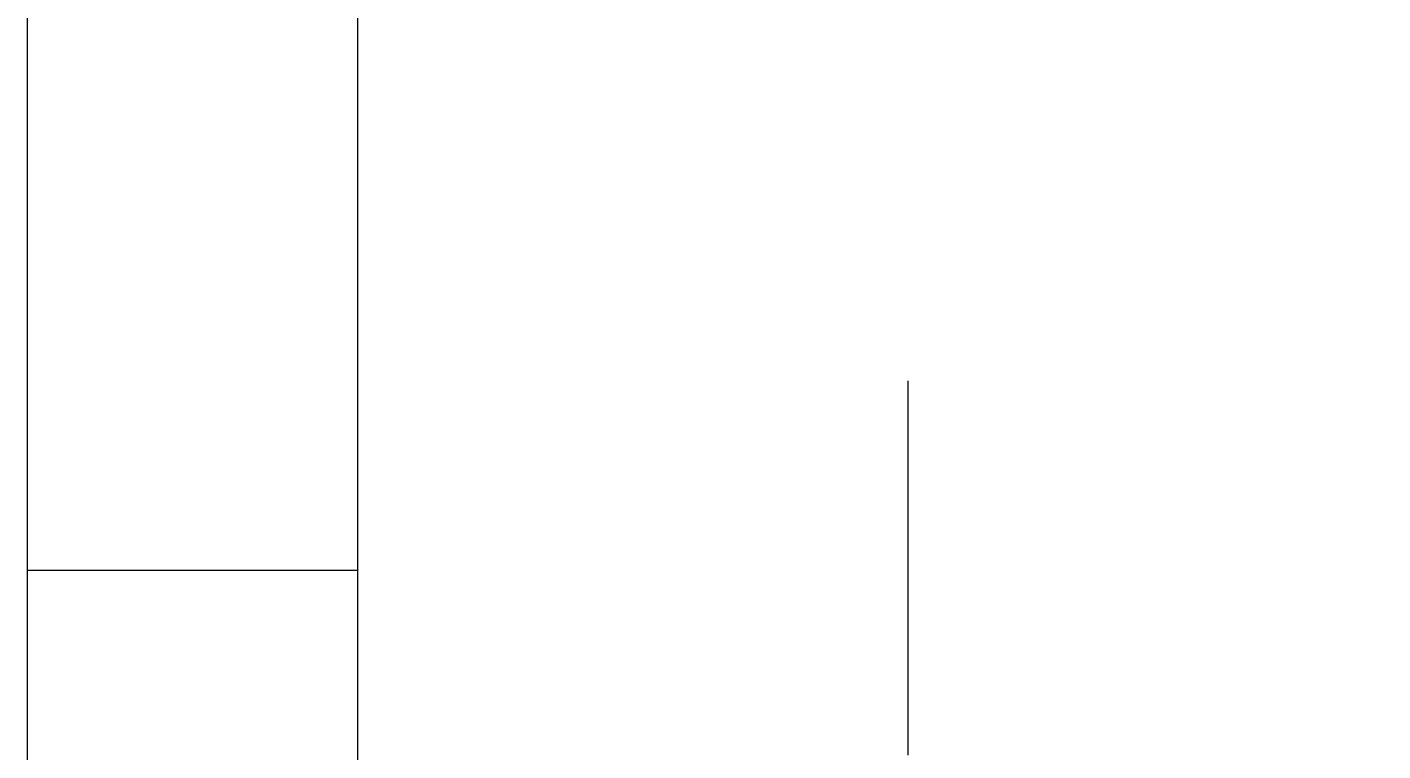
# Model space of a CAD drawing. Extents: x 14045 to 14886, y -16070 to -15429.
# Drawn here: x 14216.5 to 14247.28, y -15723.91 to -15707.48 of the extents above; entities that cross this region are included whole.
import ezdxf

# ---------------------------------------------------------------- set-up
doc = ezdxf.new("R2010")
doc.units = 0
doc.header["$MEASUREMENT"] = 0
doc.linetypes.add('CENTER', pattern=[47.5, 22, -8.5, 8.5, -8.5])
doc.linetypes.add('CENTER2', pattern=[28.575, 19.05, -3.175, 3.175, -3.175])
doc.layers.get('0').update_dxf_attribs({"color": 3, "linetype": 'CONTINUOUS'})
doc.layers.add('CENTER', color=1, linetype='CENTER2')
doc.layers.add('DIM_', color=6, linetype='CONTINUOUS', lineweight=9)
doc.styles.get("Standard").update_dxf_attribs({"font": 'Gulim.ttf'})
doc.dimstyles.new('사본(2) STANDARD', dxfattribs={"dimscale": 0, "dimtxt": 5, "dimasz": 5, "dimexe": 1.25, "dimexo": 0.625, "dimgap": 1.5, "dimtad": 3, "dimtih": 1, "dimtoh": 1, "dimdec": 1, "dimzin": 9, "dimdsep": 46, "dimtxsty": 'Standard', "dimcen": 2.5, "dimclrd": 3, "dimclre": 3, "dimclrt": 4, "dimadec": 0, "dimazin": 0, "dimtfac": 1, "dimtdec": 1, "dimtmove": 0, "dimatfit": 3, "dimfxl": 1.25, "dimtfill": 1, "dimtolj": 1, "dimtzin": 0, "dimarcsym": 0})

# ---------------------------------------------------------------- blocks, each defined once
blk = doc.blocks.new('*D14')
at = {"layer": 'DIM_', "color": 3, "lineweight": -2, "transparency": 16777216}
for p, q in [((14237.123, -15644.514), (14303.387, -15644.514)), ((14302.137, -15649.514), (14302.137, -15720.494)), ((14302.137, -15799.614), (14302.137, -15728.634)), ((14261.523, -15804.614), (14303.387, -15804.614))]:
    blk.add_line(p, q, dxfattribs=at)
at = {"layer": 'DIM_', "color": 3, "transparency": 16777216}
for points in [[(14301.304, -15649.514), (14302.971, -15649.514), (14302.137, -15644.514)], [(14301.304, -15799.614), (14302.971, -15799.614), (14302.137, -15804.614)]]:
    blk.add_solid(points, dxfattribs=at)
at = {"layer": 'DIM_', "color": 4, "transparency": 16777216, "insert": (14302.137, -15724.564), "char_height": 5, "attachment_point": 5, "bg_fill": 3, "box_fill_scale": 1.25, "bg_fill_color": 256, "bg_fill_true_color": 13158600, "bg_fill_transparency": 0}
blk.add_mtext('\\A1;160.1', dxfattribs=at)

msp = doc.modelspace()

# ---------------------------------------------------------------- linework, layer by layer
at = {"linetype": 'Continuous', "lineweight": 18, "extrusion": (0, 1, 0)}
for p, q in [((14216.498, -15691.814), (14216.498, -15719.814)), ((14223.998, -15706.814), (14223.998, -15728.314)), ((14216.498, -15719.814), (14223.999, -15719.814)), ((14216.498, -15719.814), (14216.498, -15724.814)), ((14216.498, -15719.814), (14223.999, -15719.814))]:
    msp.add_line(p, q, dxfattribs=at)

# ---------------------------------------------------------------- dimensions: what is measured, and where the dimension line sits
at = {"layer": 'DIM_'}
dim = msp.add_linear_dim(base=(14302.137, -15804.614), p1=(14236.498, -15644.514), p2=(14260.898, -15804.614), angle=90, dimstyle='사본(2) STANDARD', override={"dimscale": 1, "dimtad": 0}, dxfattribs=at)
dim.commit()
dim.dimension.update_dxf_attribs({"geometry": '*D14', "text_midpoint": (14302.137, -15724.564)})

# ---------------------------------------------------------------- next in the draw order: linework, layer by layer
at = {"layer": 'CENTER', "color": 1, "linetype": 'CENTER', "lineweight": 13}
msp.add_line((14236.498, -15637.514), (14236.498, -15895.414), dxfattribs=at)

doc.saveas('drawing.dxf')
